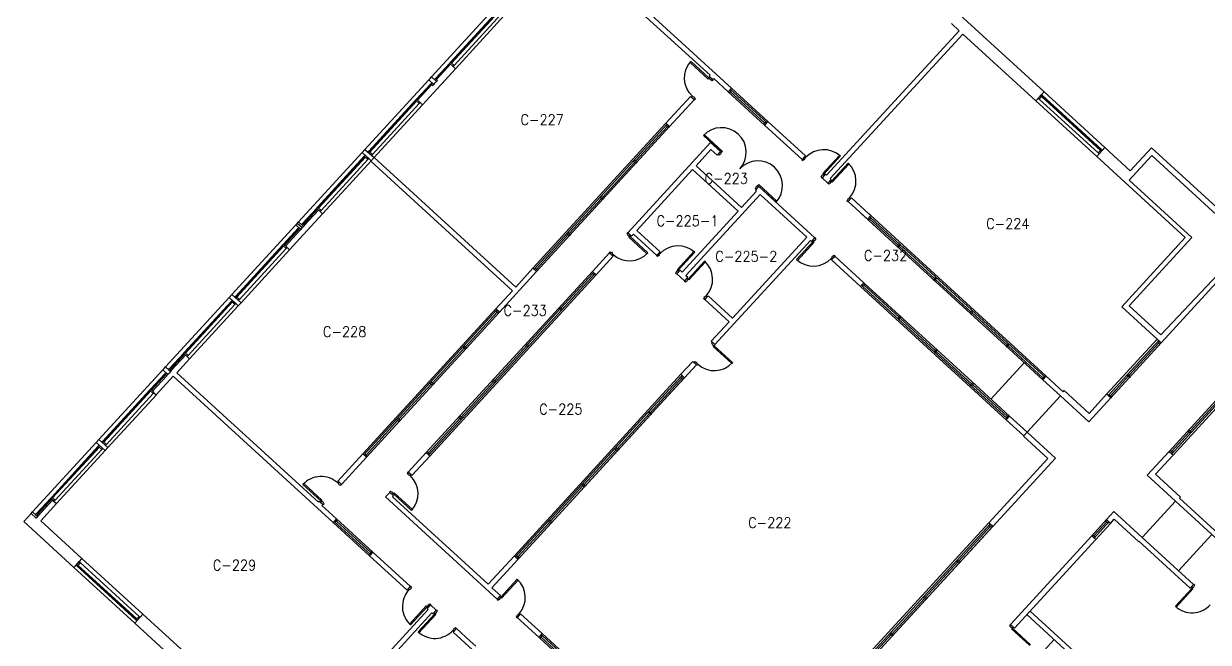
# Model space of a CAD drawing. Header units: inches. Extents: x 0 to 15110, y -1099 to 7181.
# Drawn here: x 3198 to 4931, y 4184 to 5090 of the extents above; entities that cross this region are included whole.
import ezdxf
from ezdxf.enums import TextEntityAlignment as Align

# ---------------------------------------------------------------- set-up
doc = ezdxf.new("R2010")
doc.units = ezdxf.units.IN
doc.header["$LTSCALE"] = 48
doc.header["$MEASUREMENT"] = 0
doc.layers.get('0').update_dxf_attribs({"linetype": 'CONTINUOUS'})
for name, color, linetype in [('A-DOOR', 5, 'CONTINUOUS'), ('A-FLOR-STRS', 4, 'CONTINUOUS'), ('A-GLAZ', 1, 'CONTINUOUS'), ('A-GLAZ-DETL', 5, 'CONTINUOUS'), ('A-WALL', 7, 'CONTINUOUS'), ('A-WALL-SILL', 3, 'CONTINUOUS'), ('SP-RMNO', 7, 'CONTINUOUS'), ('SP-ROOM', 7, 'CONTINUOUS'), ('SP-ROOMF', 7, 'CONTINUOUS')]:
    doc.layers.add(name, color=color, linetype=linetype)
doc.layers.get('0').off()
doc.layers.get('SP-ROOM').off()
doc.layers.get('SP-ROOMF').off()
doc.styles.add('ROMANS', font='ROMANS', dxfattribs={"width": 0.78})

# ---------------------------------------------------------------- blocks, each defined once
blk = doc.blocks.new('FMGRM1')
at = {"style": 'ROMANS', "width": 0.9}
for tag, p in [('DATA1', (0, -0.284)), ('DATA2', (0, -0.443)), ('DATA3', (0, -0.602)), ('DATA4', (0, -0.762)), ('DATA5', (0, -0.921))]:
    blk.add_attdef(tag, text='', height=0.117, dxfattribs=at).set_placement(p, align=Align.CENTER)
at = {"layer": 'SP-RMNO', "style": 'ROMANS', "width": 0.9}
blk.add_attdef('RMNUMB', text='', height=0.16, dxfattribs=at).set_placement((0, 0), align=Align.MIDDLE)

msp = doc.modelspace()

# ---------------------------------------------------------------- linework, layer by layer
at = {"layer": 'A-DOOR', "linetype": 'Continuous'}
for p, q in [((4174.6, 5034.3), (4173.4, 5033)), ((4173.4, 5033), (4199.9, 5008.7)), ((4201.1, 5010), (4174.6, 5034.3)), ((4199.9, 5008.7), (4201.1, 5010)), ((4201.1, 5010), (4202.5, 5011.5)), ((4202.6, 5008.7), (4201.1, 5010)), ((4202.1, 5008.2), (4202.6, 5008.7)), ((4203.5, 5007), (4202.1, 5008.2)), ((4202.5, 5011.5), (4206.7, 5007.6)), ((4203.9, 5007.4), (4203.5, 5007)), ((4205.4, 5006.1), (4203.9, 5007.4)), ((4206.7, 5007.6), (4205.4, 5006.1)), ((4176.8, 4983.5), (4175.5, 4982)), ((4175.5, 4982), (4179.7, 4978.1)), ((4178.2, 4982.2), (4176.8, 4983.5)), ((4178.7, 4982.6), (4178.2, 4982.2)), ((4180, 4981.3), (4178.7, 4982.6)), ((4179.6, 4980.9), (4180, 4981.3)), ((4181, 4979.6), (4179.6, 4980.9)), ((4179.7, 4978.1), (4181, 4979.6)), ((4192.9, 4925.8), (4194.1, 4927.1)), ((4219.4, 4901.5), (4192.9, 4925.8)), ((4194.1, 4927.1), (4220.6, 4902.8)), ((4218, 4902.8), (4214.1, 4898.6)), ((4214.1, 4898.6), (4215.6, 4897.3)), ((4215.6, 4897.3), (4216.9, 4898.7)), ((4216.9, 4898.7), (4217.3, 4898.3)), ((4217.3, 4898.3), (4218.6, 4899.6)), ((4219.4, 4901.5), (4218, 4902.8)), ((4218.1, 4900.1), (4219.4, 4901.5)), ((4218.6, 4899.6), (4218.1, 4900.1)), ((4220.6, 4902.8), (4219.4, 4901.5)), ((4340.7, 4894.8), (4336.8, 4890.6)), ((4336.8, 4890.6), (4338.3, 4889.3)), ((4338.3, 4889.3), (4339.6, 4890.7)), ((4339.6, 4890.7), (4340, 4890.3)), ((4340, 4890.3), (4341.3, 4891.6)), ((4342.2, 4893.5), (4340.7, 4894.8)), ((4340.8, 4892.1), (4342.2, 4893.5)), ((4341.3, 4891.6), (4340.8, 4892.1)), ((4391.7, 4896.9), (4367.4, 4870.4)), ((4368.7, 4869.2), (4393, 4895.7)), ((4393, 4895.7), (4391.7, 4896.9)), ((4367.4, 4870.4), (4368.7, 4869.2)), ((4379.9, 4858.9), (4404.3, 4885.4)), ((4405.5, 4884.2), (4381.2, 4857.7)), ((4404.3, 4885.4), (4405.5, 4884.2)), ((4271.2, 4851.4), (4272.5, 4852.9)), ((4273.7, 4854.1), (4272.5, 4852.9)), ((4272.5, 4852.9), (4299.1, 4828.5)), ((4272.5, 4852.9), (4274, 4851.5)), ((4300.3, 4829.8), (4273.7, 4854.1)), ((4364.8, 4864.9), (4366.1, 4866.4)), ((4366.3, 4863.6), (4364.8, 4864.9)), ((4365.7, 4866.8), (4366.9, 4868.2)), ((4366.1, 4866.4), (4365.7, 4866.8)), ((4370.2, 4867.8), (4366.3, 4863.6)), ((4366.9, 4868.2), (4367.4, 4867.7)), ((4367.4, 4867.7), (4368.7, 4869.2)), ((4368.7, 4869.2), (4370.2, 4867.8)), ((4378.5, 4860.2), (4374.6, 4856)), ((4374.6, 4856), (4376.1, 4854.6)), ((4376.1, 4854.6), (4377.4, 4856.1)), ((4377.4, 4856.1), (4377.8, 4855.6)), ((4377.8, 4855.6), (4379.1, 4857)), ((4379.9, 4858.9), (4378.5, 4860.2)), ((4378.6, 4857.4), (4379.9, 4858.9)), ((4379.1, 4857), (4378.6, 4857.4)), ((4381.2, 4857.7), (4379.9, 4858.9)), ((4268.6, 4848.6), (4270, 4850)), ((4270.1, 4847.3), (4268.6, 4848.6)), ((4269.5, 4850.5), (4270.8, 4851.8)), ((4270, 4850), (4269.5, 4850.5)), ((4274, 4851.5), (4270.1, 4847.3)), ((4270.8, 4851.8), (4271.2, 4851.4)), ((4299.1, 4828.5), (4300.3, 4829.8)), ((4402.6, 4830.3), (4403.9, 4831.7)), ((4404.1, 4829), (4402.6, 4830.3)), ((4403.4, 4832.2), (4404.7, 4833.5)), ((4403.9, 4831.7), (4403.4, 4832.2)), ((4408, 4833.2), (4404.1, 4829)), ((4404.7, 4833.5), (4405.2, 4833.1)), ((4405.2, 4833.1), (4406.5, 4834.5)), ((4406.5, 4834.5), (4408, 4833.2)), ((4082, 4783.8), (4080.6, 4782.4)), ((4086.2, 4780), (4082, 4783.8)), ((4080.6, 4782.4), (4082, 4781.1)), ((4082, 4781.1), (4081.6, 4780.6)), ((4081.6, 4780.6), (4083, 4779.3)), ((4083, 4779.3), (4083.4, 4779.8)), ((4083.4, 4779.8), (4084.9, 4778.5)), ((4083.7, 4777.2), (4084.9, 4778.5)), ((4110.2, 4752.9), (4083.7, 4777.2)), ((4084.9, 4778.5), (4086.2, 4780)), ((4084.9, 4778.5), (4111.4, 4754.2)), ((4353.4, 4770.9), (4329.1, 4744.4)), ((4330.4, 4743.2), (4354.7, 4769.7)), ((4352, 4772.3), (4355.8, 4776.5)), ((4353.4, 4770.9), (4352, 4772.3)), ((4354.7, 4772.3), (4353.4, 4770.9)), ((4354.7, 4769.7), (4353.4, 4770.9)), ((4355.2, 4771.9), (4354.7, 4772.3)), ((4356.5, 4773.3), (4355.2, 4771.9)), ((4355.8, 4776.5), (4357.3, 4775.2)), ((4357.3, 4775.2), (4356, 4773.7)), ((4356, 4773.7), (4356.5, 4773.3)), ((4054.9, 4754.3), (4056.3, 4755.8)), ((4059.2, 4750.5), (4054.9, 4754.3)), ((4056.3, 4755.8), (4057.7, 4754.5)), ((4057.7, 4754.5), (4058.1, 4755)), ((4058.1, 4755), (4059.5, 4753.7)), ((4059.5, 4753.7), (4059.1, 4753.2)), ((4059.1, 4753.2), (4060.5, 4751.9)), ((4060.5, 4751.9), (4059.2, 4750.5)), ((4111.4, 4754.2), (4110.2, 4752.9)), ((4128, 4754.3), (4124.1, 4750.1)), ((4124.1, 4750.1), (4125.6, 4748.7)), ((4125.6, 4748.7), (4126.9, 4750.2)), ((4126.9, 4750.2), (4127.4, 4749.8)), ((4127.4, 4749.8), (4128.6, 4751.1)), ((4129.5, 4753), (4128, 4754.3)), ((4128.2, 4751.6), (4129.5, 4753)), ((4128.6, 4751.1), (4128.2, 4751.6)), ((4179.1, 4756.4), (4154.7, 4729.8)), ((4156, 4728.7), (4180.3, 4755.2)), ((4180.3, 4755.2), (4179.1, 4756.4)), ((4381.3, 4748), (4380, 4746.6)), ((4382.1, 4749.8), (4380.8, 4748.4)), ((4380.8, 4748.4), (4381.3, 4748)), ((4381.4, 4745.2), (4385.3, 4749.5)), ((4382.5, 4749.4), (4382.1, 4749.8)), ((4383.9, 4750.8), (4382.5, 4749.4)), ((4385.3, 4749.5), (4383.9, 4750.8)), ((4170.2, 4715.7), (4194.5, 4742.2)), ((4195.8, 4741), (4171.5, 4714.5)), ((4194.5, 4742.2), (4195.8, 4741)), ((4329.1, 4744.4), (4330.4, 4743.2)), ((4380, 4746.6), (4381.4, 4745.2)), ((4152.1, 4724.4), (4153.4, 4725.9)), ((4153.6, 4723.1), (4152.1, 4724.4)), ((4153, 4726.3), (4154.3, 4727.7)), ((4153.4, 4725.9), (4153, 4726.3)), ((4157.5, 4727.3), (4153.6, 4723.1)), ((4154.3, 4727.7), (4154.7, 4727.2)), ((4154.7, 4729.8), (4156, 4728.7)), ((4154.7, 4727.2), (4156, 4728.7)), ((4156, 4728.7), (4157.5, 4727.3)), ((4168.8, 4717), (4164.9, 4712.8)), ((4168.1, 4712.4), (4169.4, 4713.8)), ((4170.2, 4715.7), (4168.8, 4717)), ((4168.9, 4714.2), (4170.2, 4715.7)), ((4169.4, 4713.8), (4168.9, 4714.2)), ((4171.5, 4714.5), (4170.2, 4715.7)), ((4164.9, 4712.8), (4166.3, 4711.4)), ((4166.3, 4711.4), (4167.7, 4712.9)), ((4167.7, 4712.9), (4168.1, 4712.4)), ((4192.9, 4687.1), (4194.2, 4688.5)), ((4194.4, 4685.8), (4192.9, 4687.1)), ((4193.7, 4689), (4195, 4690.3)), ((4194.2, 4688.5), (4193.7, 4689)), ((4198.2, 4690), (4194.4, 4685.8)), ((4195, 4690.3), (4195.5, 4689.9)), ((4195.5, 4689.9), (4196.8, 4691.4)), ((4196.8, 4691.4), (4198.2, 4690)), ((4205.9, 4623.2), (4204.5, 4621.7)), ((4204.5, 4621.7), (4205.9, 4620.4)), ((4205.9, 4620.4), (4205.5, 4619.9)), ((4205.5, 4619.9), (4206.9, 4618.7)), ((4210.1, 4619.3), (4205.9, 4623.2)), ((4206.9, 4618.7), (4207.3, 4619.1)), ((4207.3, 4619.1), (4208.7, 4617.8)), ((4207.6, 4616.5), (4208.7, 4617.8)), ((4234.1, 4592.2), (4207.6, 4616.5)), ((4208.7, 4617.8), (4210.1, 4619.3)), ((4208.7, 4617.8), (4235.3, 4593.5)), ((4178.8, 4593.7), (4180.2, 4595.2)), ((4183.1, 4589.8), (4178.8, 4593.7)), ((4180.2, 4595.2), (4181.6, 4593.9)), ((4181.6, 4593.9), (4182, 4594.3)), ((4182, 4594.3), (4183.4, 4593.1)), ((4183.4, 4593.1), (4183, 4592.6)), ((4183, 4592.6), (4184.4, 4591.3)), ((4235.3, 4593.5), (4234.1, 4592.2)), ((4184.4, 4591.3), (4183.1, 4589.8)), ((3657.9, 4417.3), (3659.3, 4418.7)), ((3659.3, 4418.7), (3663.5, 4414.9)), ((3760.7, 4433.3), (3759.4, 4431.8)), ((3759.4, 4431.8), (3760.8, 4430.5)), ((3760.8, 4430.5), (3760.4, 4430)), ((3760.4, 4430), (3761.8, 4428.8)), ((3765, 4429.4), (3760.7, 4433.3)), ((3761.8, 4428.8), (3762.2, 4429.2)), ((3762.2, 4429.2), (3763.6, 4427.9)), ((3763.6, 4427.9), (3765, 4429.4)), ((3607, 4415.1), (3608.2, 4416.3)), ((3633.6, 4390.7), (3607, 4415.1)), ((3608.2, 4416.3), (3634.8, 4392)), ((3659.3, 4416), (3657.9, 4417.3)), ((3658.9, 4415.5), (3659.3, 4416)), ((3660.3, 4414.2), (3658.9, 4415.5)), ((3660.7, 4414.7), (3660.3, 4414.2)), ((3662.1, 4413.4), (3660.7, 4414.7)), ((3663.5, 4414.9), (3662.1, 4413.4)), ((3733.7, 4403.8), (3735, 4405.2)), ((3737.9, 4399.9), (3733.7, 4403.8)), ((3735, 4405.2), (3736.5, 4403.9)), ((3736.5, 4403.9), (3736.9, 4404.4)), ((3736.9, 4404.4), (3738.3, 4403.1)), ((3738.3, 4403.1), (3737.9, 4402.7)), ((3737.9, 4402.7), (3739.3, 4401.4)), ((3740.5, 4402.7), (3739.3, 4401.4)), ((3767, 4378.3), (3740.5, 4402.7)), ((3633.6, 4390.7), (3632.2, 4389.3)), ((3632.2, 4389.3), (3636.5, 4385.4)), ((3634.8, 4392), (3633.6, 4390.7)), ((3635, 4389.4), (3633.6, 4390.7)), ((3635.4, 4389.9), (3635, 4389.4)), ((3636.8, 4388.6), (3635.4, 4389.9)), ((3636.4, 4388.2), (3636.8, 4388.6)), ((3637.8, 4386.8), (3636.4, 4388.2)), ((3636.5, 4385.4), (3637.8, 4386.8)), ((3739.3, 4401.4), (3737.9, 4399.9)), ((3739.3, 4401.4), (3765.8, 4377)), ((3765.8, 4377), (3767, 4378.3)), ((3760.5, 4261.7), (3764.4, 4265.9)), ((3764.4, 4265.9), (3765.9, 4264.6)), ((3765.9, 4264.6), (3764.6, 4263.2)), ((3764.6, 4263.2), (3765, 4262.7)), ((3896.1, 4249.7), (3920.5, 4276.2)), ((3921.7, 4275), (3897.4, 4248.5)), ((3920.5, 4276.2), (3921.7, 4275)), ((4907.5, 4263.2), (4883.2, 4236.7)), ((4906, 4264.6), (4909.9, 4268.8)), ((4907.5, 4263.2), (4906, 4264.6)), ((4908.8, 4264.6), (4907.5, 4263.2)), ((4908.8, 4262), (4907.5, 4263.2)), ((4909.3, 4264.2), (4908.8, 4264.6)), ((4910.5, 4265.6), (4909.3, 4264.2)), ((4909.9, 4268.8), (4911.4, 4267.5)), ((4911.4, 4267.5), (4910.1, 4266)), ((4910.1, 4266), (4910.5, 4265.6)), ((3762, 4260.4), (3760.5, 4261.7)), ((3763.3, 4261.8), (3762, 4260.4)), ((3763.8, 4261.4), (3763.3, 4261.8)), ((3765, 4262.7), (3763.8, 4261.4)), ((3894.7, 4251), (3890.8, 4246.8)), ((3890.8, 4246.8), (3892.3, 4245.4)), ((3892.3, 4245.4), (3893.6, 4246.9)), ((3893.6, 4246.9), (3894, 4246.4)), ((3894, 4246.4), (3895.3, 4247.8)), ((3896.1, 4249.7), (3894.7, 4251)), ((3894.8, 4248.2), (3896.1, 4249.7)), ((3895.3, 4247.8), (3894.8, 4248.2)), ((3897.4, 4248.5), (3896.1, 4249.7)), ((4884.5, 4235.5), (4908.8, 4262)), ((3762.9, 4210.7), (3787.2, 4237.2)), ((3788.5, 4236), (3764.2, 4209.5)), ((3787.2, 4237.2), (3788.5, 4236)), ((3789.8, 4237.5), (3788.5, 4236)), ((3788.5, 4236), (3790, 4234.7)), ((3790.6, 4239.3), (3789.4, 4237.9)), ((3789.4, 4237.9), (3789.8, 4237.5)), ((3790, 4234.7), (3793.9, 4238.9)), ((3791.1, 4238.8), (3790.6, 4239.3)), ((3792.4, 4240.3), (3791.1, 4238.8)), ((3793.9, 4238.9), (3792.4, 4240.3)), ((3798.3, 4227.1), (3802.2, 4231.3)), ((3802.8, 4228.1), (3801.5, 4226.7)), ((3802.2, 4231.3), (3803.7, 4230)), ((3803.7, 4230), (3802.3, 4228.5)), ((3802.3, 4228.5), (3802.8, 4228.1)), ((4883.2, 4236.7), (4884.5, 4235.5)), ((3799.8, 4225.7), (3775.5, 4199.2)), ((3776.7, 4198), (3801.1, 4224.5)), ((3799.8, 4225.7), (3798.3, 4227.1)), ((3801.1, 4227.2), (3799.8, 4225.7)), ((3801.1, 4224.5), (3799.8, 4225.7)), ((3801.5, 4226.7), (3801.1, 4227.2)), ((3918.8, 4221.1), (3920.1, 4222.5)), ((3920.3, 4219.8), (3918.8, 4221.1)), ((3919.6, 4223), (3920.9, 4224.3)), ((3920.1, 4222.5), (3919.6, 4223)), ((3924.2, 4224), (3920.3, 4219.8)), ((3920.9, 4224.3), (3921.4, 4223.9)), ((3921.4, 4223.9), (3922.7, 4225.3)), ((3922.7, 4225.3), (3924.2, 4224)), ((3764.2, 4209.5), (3762.9, 4210.7)), ((3775.5, 4199.2), (3776.7, 4198)), ((3827.6, 4202.8), (3826.3, 4201.4)), ((3826.3, 4201.4), (3827.8, 4200.1)), ((3828.4, 4204.6), (3827.2, 4203.3)), ((3827.2, 4203.3), (3827.6, 4202.8)), ((3827.8, 4200.1), (3831.7, 4204.3)), ((3828.9, 4204.2), (3828.4, 4204.6)), ((3830.2, 4205.6), (3828.9, 4204.2)), ((3831.7, 4204.3), (3830.2, 4205.6)), ((4641.8, 4210.1), (4640.5, 4208.6)), ((4640.5, 4208.6), (4641.9, 4207.3)), ((4641.9, 4207.3), (4641.5, 4206.9)), ((4641.5, 4206.9), (4642.9, 4205.6)), ((4646.1, 4206.2), (4641.8, 4210.1)), ((4642.9, 4205.6), (4643.3, 4206.1)), ((4643.3, 4206.1), (4644.7, 4204.8)), ((4643.5, 4203.5), (4644.7, 4204.8)), ((4670.1, 4179.1), (4643.5, 4203.5)), ((4644.7, 4204.8), (4646.1, 4206.2)), ((4644.7, 4204.8), (4671.3, 4180.4))]:
    msp.add_line(p, q, dxfattribs=at)
for centre in [(4219.4, 4901.5), (4272.5, 4852.9)]:
    msp.add_arc(centre, 36, 317.5, 137.5, dxfattribs=at)
at = {"layer": 'A-DOOR', "linetype": 'Continuous', "extrusion": (0, 0, -1)}
for centre, major_axis in [((4201.1, 5010), (-25.5, 25.5)), ((4156, 4728.7), (25.5, 25.5))]:
    msp.add_ellipse(centre, major_axis=major_axis, ratio=1, start_param=4.668756, end_param=6.239552, dxfattribs=at)
at = {"layer": 'A-DOOR', "linetype": 'Continuous'}
for centre, major_axis, start_param, end_param in [((4368.7, 4869.2), (-25.5, 25.5), -1.527163, 0.043633), ((4379.9, 4858.9), (-25.5, 25.5), 3.185226, 4.756022), ((4084.9, 4778.5), (-25.5, 25.5), 1.61443, 3.185226), ((4170.2, 4715.7), (-25.5, 25.5), 3.185226, 4.756022), ((4353.4, 4770.9), (25.5, 25.5), 3.185226, 4.756022), ((4208.7, 4617.8), (-25.5, 25.5), 1.61443, 3.185226), ((3633.6, 4390.7), (25.5, 25.5), 0.043633, 1.61443), ((3739.3, 4401.4), (-25.5, 25.5), 3.185226, 4.756022), ((3896.1, 4249.7), (-25.5, 25.5), 3.185226, 4.756022), ((3788.5, 4236), (-25.5, 25.5), 0.043633, 1.61443), ((4907.5, 4263.2), (-25.5, 25.5), 1.614429, 3.185226), ((3799.8, 4225.7), (-25.5, 25.5), 1.614429, 3.185226)]:
    msp.add_ellipse(centre, major_axis=major_axis, ratio=1, start_param=start_param, end_param=end_param, dxfattribs=at)
at = {"layer": 'A-FLOR-STRS', "linetype": 'Continuous'}
for p, q in [((4661.9, 4593.2), (4613.3, 4540.1)), ((4715, 4544.6), (4666.3, 4491.5)), ((4834.4, 4337.4), (4883.1, 4390.5)), ((4887.5, 4288.8), (4936.2, 4341.9)), ((4705.6, 4187.9), (4595.7, 4068))]:
    msp.add_line(p, q, dxfattribs=at)
at = {"layer": 'A-GLAZ', "linetype": 'Continuous'}
for p, q in [((3891.3, 5108.1), (3822.8, 5033.4)), ((3823.6, 5032.7), (3892, 5107.4)), ((3824.3, 5032), (3892.8, 5106.7)), ((3896.5, 5103.4), (3828, 5028.6)), ((3821.7, 5032.1), (3800.8, 5009.3)), ((3801.5, 5008.6), (3822.2, 5031.2)), ((3802.2, 5007.9), (3823, 5030.5)), ((3773.1, 4979.1), (3794, 5001.9)), ((3794.8, 5001.2), (3773.8, 4978.4)), ((3795.5, 5000.6), (3774.6, 4977.7)), ((4285.7, 4944.8), (4232.3, 4993.6)), ((3703.5, 4903.1), (3771.7, 4977.6)), ((3772.5, 4976.9), (3704.2, 4902.4)), ((3773.2, 4976.2), (3705, 4901.8)), ((4232.1, 4990.4), (4282.5, 4944.3)), ((4684.1, 4979.3), (4770.2, 4900.5)), ((4773.6, 4904.1), (4687.5, 4983)), ((4774.2, 4904.9), (4688.2, 4983.8)), ((4688.8, 4984.5), (4774.9, 4905.6)), ((3708.7, 4898.4), (3776.9, 4972.9)), ((3945.1, 4730.1), (4139.6, 4942.4)), ((4093.5, 4888.4), (4140.1, 4939.3)), ((3696.7, 4895.7), (3628.3, 4821)), ((3629, 4820.4), (3697.5, 4895.1)), ((3629.8, 4819.7), (3698.2, 4894.4)), ((3701.9, 4891), (3633.4, 4816.3)), ((4044.9, 4835.3), (4092.2, 4886.9)), ((3627.1, 4819.8), (3606.2, 4797)), ((3606.9, 4796.3), (3627.7, 4818.9)), ((3607.7, 4795.6), (3628.4, 4818.2)), ((3996.3, 4782.3), (4043.5, 4833.9)), ((4477.8, 4765.3), (4435.8, 4803.8)), ((4437.5, 4805.6), (4486.1, 4761.1)), ((3578.5, 4766.7), (3599.4, 4789.6)), ((3600.2, 4788.9), (3579.2, 4766)), ((3600.9, 4788.2), (3580, 4765.4)), ((3948.3, 4729.9), (3994.9, 4780.8)), ((3508.9, 4690.8), (3577.2, 4765.2)), ((3577.9, 4764.6), (3509.7, 4690.1)), ((3578.6, 4763.9), (3510.4, 4689.4)), ((3514.1, 4686.1), (3582.3, 4760.5)), ((4530.9, 4716.6), (4479.3, 4763.9)), ((4643.2, 4617.2), (4484.7, 4762.4)), ((3790.9, 4458.2), (4034.1, 4723.6)), ((3984.3, 4673), (4030.9, 4723.8)), ((4584, 4668), (4532.4, 4715.3)), ((4587.8, 4556.7), (4425.6, 4705.3)), ((4478.9, 4659.9), (4427.3, 4707.2)), ((3502.2, 4683.4), (3433.7, 4608.7)), ((3434.4, 4608), (3502.9, 4682.7)), ((3435.2, 4607.4), (3503.6, 4682.1)), ((3507.3, 4678.7), (3438.9, 4604)), ((3696, 4458.3), (3890.6, 4670.6)), ((3844.5, 4616.6), (3891.1, 4667.5)), ((3935.6, 4619.9), (3982.9, 4671.5)), ((4585.4, 4666.7), (4637.1, 4619.4)), ((4531.9, 4611.2), (4480.3, 4658.5)), ((3795.8, 4563.5), (3843.1, 4615.1)), ((3887, 4566.9), (3934.3, 4618.4)), ((4533.4, 4609.9), (4585, 4562.6)), ((4638.5, 4618), (4689.4, 4571.4)), ((4692.6, 4571.9), (4643.2, 4617.2)), ((4784.8, 4545.2), (4858.8, 4626)), ((4815.4, 4574.9), (4859.3, 4622.8)), ((3432.6, 4607.5), (3411.6, 4584.6)), ((3412.4, 4583.9), (3433.1, 4606.6)), ((3413.1, 4583.3), (3433.8, 4605.9)), ((3383.9, 4554.4), (3404.9, 4577.2)), ((3405.6, 4576.6), (3384.7, 4553.7)), ((3406.4, 4575.9), (3385.4, 4553)), ((4161.5, 4574.8), (4114.1, 4523)), ((3747.2, 4510.4), (3794.5, 4562)), ((3838.3, 4513.7), (3885.7, 4565.4)), ((4113.3, 4522.2), (4160.1, 4573.3)), ((4162, 4571.6), (4115.1, 4520.5)), ((4586.5, 4561.2), (4637.4, 4514.6)), ((4788, 4545), (4814, 4573.4)), ((3314.3, 4478.4), (3382.6, 4552.9)), ((3383.3, 4552.2), (3315.1, 4477.8)), ((3384.1, 4551.6), (3315.8, 4477.1)), ((3319.5, 4473.7), (3387.7, 4548.2)), ((4637.2, 4511.4), (4587.8, 4556.7)), ((4877.7, 4460.1), (4951.7, 4540.9)), ((4904.6, 4493.1), (4948.5, 4541.1)), ((3699.2, 4458.1), (3745.8, 4509)), ((3790.4, 4461.4), (3837, 4512.2)), ((4111.9, 4520.7), (3918.1, 4309.1)), ((3918.1, 4309.1), (4110.7, 4519.4)), ((4066.5, 4467.4), (4113.8, 4519)), ((4877.2, 4463.3), (4903.2, 4491.7)), ((3307.6, 4471.1), (3239.4, 4396.6)), ((3240.1, 4395.9), (3308.3, 4470.4)), ((3240.8, 4395.3), (3309.1, 4469.7)), ((3312.8, 4466.3), (3244.5, 4391.9)), ((4017.9, 4414.3), (4065.1, 4465.9)), ((3969.2, 4361.2), (4016.5, 4412.8)), ((3238, 4395.1), (3217.1, 4372.3)), ((3217.8, 4371.6), (3238.7, 4394.5)), ((3218.5, 4370.9), (3239.5, 4393.8)), ((3706, 4312.2), (3652.7, 4361)), ((3655.8, 4361.5), (3706.2, 4315.4)), ((3921.2, 4308.9), (3967.9, 4359.8)), ((4321.6, 4039.7), (4612.3, 4357)), ((4566.2, 4303), (4612.8, 4353.8)), ((4763.9, 4339.7), (4782.8, 4360.3)), ((4786, 4360.1), (4764.4, 4336.5)), ((3367.3, 4221.9), (3281.2, 4300.8)), ((4517.3, 4249.6), (4564.6, 4301.2)), ((3362.5, 4216.8), (3276.5, 4295.6)), ((3277.1, 4296.4), (3363.2, 4217.5)), ((3277.8, 4297.1), (3363.9, 4218.2)), ((4468.7, 4196.5), (4516, 4248.2)), ((4118.9, 4045), (3956.7, 4193.7)), ((4420, 4143.5), (4467.3, 4195.1)), ((4006.6, 4144.5), (3955, 4191.8))]:
    msp.add_line(p, q, dxfattribs=at)
at = {"layer": 'A-GLAZ-DETL', "linetype": 'Continuous'}
for p, q in [((3822.8, 5033.4), (3821.5, 5031.9)), ((3821.5, 5031.9), (3826.7, 5027.2)), ((3828, 5028.6), (3822.8, 5033.4)), ((3826.7, 5027.2), (3828, 5028.6)), ((3799.4, 5007.8), (3800.8, 5009.3)), ((3800.8, 5009.3), (3803.7, 5006.6)), ((3795.4, 5003.4), (3794, 5001.9)), ((3794, 5001.9), (3797, 4999.2)), ((3798.3, 5000.7), (3795.4, 5003.4)), ((3797, 4999.2), (3798.3, 5000.7)), ((3802.4, 5005.1), (3799.4, 5007.8)), ((3803.7, 5006.6), (3802.4, 5005.1)), ((4229, 4989.9), (4232.3, 4993.6)), ((4233.8, 4992.3), (4230.4, 4988.6)), ((4232.3, 4993.6), (4233.8, 4992.3)), ((3771.7, 4977.6), (3773.1, 4979.1)), ((3776.9, 4972.9), (3771.7, 4977.6)), ((3773.1, 4979.1), (3778.2, 4974.3)), ((3778.2, 4974.3), (3776.9, 4972.9)), ((4230.4, 4988.6), (4229, 4989.9)), ((4682.6, 4980.7), (4687.4, 4985.8)), ((4684.1, 4979.3), (4682.6, 4980.7)), ((4688.8, 4984.5), (4684.1, 4979.3)), ((4687.4, 4985.8), (4688.8, 4984.5)), ((4139.6, 4942.4), (4138.3, 4941)), ((4138.3, 4941), (4142, 4937.6)), ((4143.3, 4939.1), (4139.6, 4942.4)), ((4142, 4937.6), (4143.3, 4939.1)), ((4280.8, 4942.4), (4284.2, 4946.1)), ((4282.3, 4941.1), (4280.8, 4942.4)), ((4285.7, 4944.8), (4282.3, 4941.1)), ((4284.2, 4946.1), (4285.7, 4944.8)), ((4770.2, 4900.5), (4774.9, 4905.6)), ((4776.4, 4904.3), (4771.7, 4899.1)), ((4774.9, 4905.6), (4776.4, 4904.3)), ((3698.1, 4897.2), (3696.7, 4895.7)), ((3696.7, 4895.7), (3701.9, 4891)), ((3703.2, 4892.5), (3698.1, 4897.2)), ((3701.9, 4891), (3703.2, 4892.5)), ((3702.1, 4901.6), (3703.5, 4903.1)), ((3707.3, 4896.9), (3702.1, 4901.6)), ((3703.5, 4903.1), (3708.7, 4898.4)), ((3708.7, 4898.4), (3707.3, 4896.9)), ((4091.7, 4890.1), (4090.3, 4888.6)), ((4090.3, 4888.6), (4094, 4885.2)), ((4095.4, 4886.7), (4091.7, 4890.1)), ((4094, 4885.2), (4095.4, 4886.7)), ((4771.7, 4899.1), (4770.2, 4900.5)), ((4043, 4837), (4041.7, 4835.5)), ((4041.7, 4835.5), (4045.4, 4832.2)), ((4046.7, 4833.6), (4043, 4837)), ((3628.3, 4821), (3626.9, 4819.6)), ((3626.9, 4819.6), (3632.1, 4814.8)), ((3633.4, 4816.3), (3628.3, 4821)), ((4045.4, 4832.2), (4046.7, 4833.6)), ((3632.1, 4814.8), (3633.4, 4816.3)), ((4432.6, 4803.3), (4436, 4807)), ((4434.1, 4802), (4432.6, 4803.3)), ((4437.5, 4805.6), (4434.1, 4802)), ((4436, 4807), (4437.5, 4805.6)), ((3600.8, 4791.1), (3599.4, 4789.6)), ((3599.4, 4789.6), (3602.4, 4786.9)), ((3603.7, 4788.4), (3600.8, 4791.1)), ((3602.4, 4786.9), (3603.7, 4788.4)), ((3604.9, 4795.5), (3606.2, 4797)), ((3607.8, 4792.8), (3604.9, 4795.5)), ((3606.2, 4797), (3609.2, 4794.2)), ((3609.2, 4794.2), (3607.8, 4792.8)), ((3994.5, 4784), (3993.1, 4782.5)), ((3998.1, 4780.6), (3994.5, 4784)), ((3577.2, 4765.2), (3578.5, 4766.7)), ((3578.5, 4766.7), (3583.7, 4762)), ((3993.1, 4782.5), (3996.8, 4779.1)), ((3996.8, 4779.1), (3998.1, 4780.6)), ((4479.5, 4767.1), (4476.1, 4763.4)), ((4477.6, 4762.1), (4481, 4765.8)), ((4481, 4765.8), (4479.5, 4767.1)), ((3582.3, 4760.5), (3577.2, 4765.2)), ((3583.7, 4762), (3582.3, 4760.5)), ((4476.1, 4763.4), (4477.6, 4762.1)), ((3946.4, 4731.6), (3945.1, 4730.1)), ((3950.1, 4728.2), (3946.4, 4731.6)), ((3945.1, 4730.1), (3948.8, 4726.7)), ((3948.8, 4726.7), (3950.1, 4728.2)), ((4030.4, 4727), (4029, 4725.5)), ((4029, 4725.5), (4032.7, 4722.1)), ((4034.1, 4723.6), (4030.4, 4727)), ((4032.7, 4722.1), (4034.1, 4723.6)), ((4532.6, 4718.5), (4529.2, 4714.8)), ((4529.2, 4714.8), (4530.7, 4713.5)), ((4530.7, 4713.5), (4534.1, 4717.1)), ((4534.1, 4717.1), (4532.6, 4718.5)), ((4427.5, 4710.4), (4424.1, 4706.7)), ((4424.1, 4706.7), (4425.6, 4705.3)), ((4425.6, 4705.3), (4428.9, 4709)), ((4428.9, 4709), (4427.5, 4710.4)), ((3503.5, 4684.9), (3502.2, 4683.4)), ((3502.2, 4683.4), (3507.3, 4678.7)), ((3508.7, 4680.2), (3503.5, 4684.9)), ((3507.3, 4678.7), (3508.7, 4680.2)), ((3507.6, 4689.3), (3508.9, 4690.8)), ((3512.7, 4684.6), (3507.6, 4689.3)), ((3508.9, 4690.8), (3514.1, 4686.1)), ((3514.1, 4686.1), (3512.7, 4684.6)), ((3890.6, 4670.6), (3889.2, 4669.2)), ((3889.2, 4669.2), (3892.9, 4665.8)), ((3894.3, 4667.3), (3890.6, 4670.6)), ((3892.9, 4665.8), (3894.3, 4667.3)), ((3982.4, 4674.7), (3981.1, 4673.2)), ((3981.1, 4673.2), (3984.8, 4669.8)), ((3986.1, 4671.3), (3982.4, 4674.7)), ((3984.8, 4669.8), (3986.1, 4671.3)), ((4480.6, 4661.7), (4477.2, 4658)), ((4482, 4660.4), (4480.6, 4661.7)), ((4585.7, 4669.9), (4582.3, 4666.2)), ((4582.3, 4666.2), (4583.8, 4664.8)), ((4583.8, 4664.8), (4587.1, 4668.5)), ((4587.1, 4668.5), (4585.7, 4669.9)), ((4477.2, 4658), (4478.7, 4656.7)), ((4478.7, 4656.7), (4482, 4660.4)), ((3842.6, 4618.3), (3841.3, 4616.8)), ((3841.3, 4616.8), (3845, 4613.4)), ((3846.3, 4614.9), (3842.6, 4618.3)), ((3845, 4613.4), (3846.3, 4614.9)), ((3933.8, 4621.6), (3932.4, 4620.1)), ((3932.4, 4620.1), (3936.1, 4616.7)), ((3937.5, 4618.2), (3933.8, 4621.6)), ((3936.1, 4616.7), (3937.5, 4618.2)), ((4533.6, 4613.1), (4530.3, 4609.4)), ((4530.3, 4609.4), (4531.7, 4608)), ((4531.7, 4608), (4535.1, 4611.7)), ((4535.1, 4611.7), (4533.6, 4613.1)), ((4638.7, 4621.2), (4635.4, 4617.5)), ((4635.4, 4617.5), (4636.8, 4616.2)), ((4636.8, 4616.2), (4640.2, 4619.9)), ((4640.2, 4619.9), (4638.7, 4621.2)), ((4857.4, 4624.5), (4858.8, 4626)), ((4861.1, 4621.1), (4857.4, 4624.5)), ((4858.8, 4626), (4862.5, 4622.6)), ((4862.5, 4622.6), (4861.1, 4621.1)), ((3433.7, 4608.7), (3432.4, 4607.2)), ((3432.4, 4607.2), (3437.5, 4602.5)), ((3438.9, 4604), (3433.7, 4608.7)), ((3437.5, 4602.5), (3438.9, 4604)), ((3406.2, 4578.7), (3404.9, 4577.2)), ((3404.9, 4577.2), (3407.8, 4574.5)), ((3409.2, 4576), (3406.2, 4578.7)), ((3407.8, 4574.5), (3409.2, 4576)), ((3410.3, 4583.1), (3411.6, 4584.6)), ((3413.2, 4580.4), (3410.3, 4583.1)), ((3411.6, 4584.6), (3414.6, 4581.9)), ((3414.6, 4581.9), (3413.2, 4580.4)), ((4812.2, 4575.1), (4813.5, 4576.6)), ((4815.8, 4571.7), (4812.2, 4575.1)), ((4813.5, 4576.6), (4817.2, 4573.2)), ((3794, 4565.2), (3792.6, 4563.7)), ((3792.6, 4563.7), (3796.3, 4560.4)), ((3797.7, 4561.8), (3794, 4565.2)), ((3796.3, 4560.4), (3797.7, 4561.8)), ((3885.2, 4568.5), (3883.8, 4567.1)), ((3883.8, 4567.1), (3887.5, 4563.7)), ((3888.9, 4565.2), (3885.2, 4568.5)), ((3887.5, 4563.7), (3888.9, 4565.2)), ((4586.7, 4564.4), (4583.3, 4560.7)), ((4583.3, 4560.7), (4584.8, 4559.4)), ((4584.8, 4559.4), (4588.2, 4563.1)), ((4588.2, 4563.1), (4586.7, 4564.4)), ((4691.1, 4573.2), (4687.7, 4569.6)), ((4687.7, 4569.6), (4689.2, 4568.2)), ((4689.2, 4568.2), (4692.6, 4571.9)), ((4692.6, 4571.9), (4691.1, 4573.2)), ((4817.2, 4573.2), (4815.8, 4571.7)), ((3382.6, 4552.9), (3383.9, 4554.4)), ((3387.7, 4548.2), (3382.6, 4552.9)), ((3383.9, 4554.4), (3389.1, 4549.7)), ((3389.1, 4549.7), (3387.7, 4548.2)), ((4784.8, 4545.2), (4786.2, 4546.7)), ((4788.5, 4541.9), (4784.8, 4545.2)), ((4786.2, 4546.7), (4789.8, 4543.3)), ((4789.8, 4543.3), (4788.5, 4541.9)), ((3745.3, 4512.1), (3744, 4510.7)), ((3744, 4510.7), (3747.7, 4507.3)), ((3749, 4508.7), (3745.3, 4512.1)), ((3747.7, 4507.3), (3749, 4508.7)), ((3836.5, 4515.4), (3835.1, 4513.9)), ((3835.1, 4513.9), (3838.8, 4510.5)), ((3840.2, 4512), (3836.5, 4515.4)), ((3838.8, 4510.5), (3840.2, 4512)), ((4639.1, 4516.5), (4635.7, 4512.8)), ((4635.7, 4512.8), (4637.2, 4511.4)), ((4637.2, 4511.4), (4640.5, 4515.1)), ((4640.5, 4515.1), (4639.1, 4516.5)), ((3308.9, 4472.5), (3307.6, 4471.1)), ((3307.6, 4471.1), (3312.8, 4466.3)), ((3314.1, 4467.8), (3308.9, 4472.5)), ((3313, 4477), (3314.3, 4478.4)), ((3318.2, 4472.2), (3313, 4477)), ((3314.3, 4478.4), (3319.5, 4473.7)), ((3319.5, 4473.7), (3318.2, 4472.2)), ((3312.8, 4466.3), (3314.1, 4467.8)), ((3697.4, 4459.8), (3696, 4458.3)), ((3701.1, 4456.4), (3697.4, 4459.8)), ((3699.7, 4454.9), (3701.1, 4456.4)), ((3788.5, 4463.1), (3787.2, 4461.6)), ((3787.2, 4461.6), (3790.9, 4458.2)), ((3792.2, 4459.7), (3788.5, 4463.1)), ((3790.9, 4458.2), (3792.2, 4459.7)), ((3239.4, 4396.6), (3238, 4395.1)), ((3238, 4395.1), (3243.2, 4390.4)), ((3244.5, 4391.9), (3239.4, 4396.6)), ((3243.2, 4390.4), (3244.5, 4391.9)), ((3215.7, 4370.8), (3217.1, 4372.3)), ((3218.7, 4368.1), (3215.7, 4370.8)), ((3217.1, 4372.3), (3220, 4369.6)), ((3220, 4369.6), (3218.7, 4368.1)), ((3656.1, 4364.7), (3652.7, 4361)), ((3652.7, 4361), (3654.2, 4359.7)), ((3654.2, 4359.7), (3657.5, 4363.4)), ((3657.5, 4363.4), (3656.1, 4364.7)), ((4612.3, 4357), (4610.9, 4355.5)), ((4610.9, 4355.5), (4614.6, 4352.1)), ((4616, 4353.6), (4612.3, 4357)), ((4614.6, 4352.1), (4616, 4353.6)), ((4782.4, 4363.5), (4781, 4362)), ((4781, 4362), (4784.7, 4358.6)), ((4786, 4360.1), (4782.4, 4363.5)), ((4784.7, 4358.6), (4786, 4360.1)), ((4762.1, 4341.4), (4760.7, 4339.9)), ((4760.7, 4339.9), (4764.4, 4336.5)), ((4765.8, 4338), (4762.1, 4341.4)), ((4764.4, 4336.5), (4765.8, 4338)), ((3707.9, 4317.2), (3704.5, 4313.5)), ((3706, 4312.2), (3709.4, 4315.9)), ((3709.4, 4315.9), (3707.9, 4317.2)), ((3275, 4297), (3279.7, 4302.2)), ((3281.2, 4300.8), (3276.5, 4295.6)), ((3279.7, 4302.2), (3281.2, 4300.8)), ((3704.5, 4313.5), (3706, 4312.2)), ((4564.1, 4304.4), (4562.8, 4302.9)), ((4562.8, 4302.9), (4566.4, 4299.5)), ((4567.8, 4301), (4564.1, 4304.4)), ((4566.4, 4299.5), (4567.8, 4301)), ((3276.5, 4295.6), (3275, 4297)), ((4515.5, 4251.3), (4514.1, 4249.8)), ((4514.1, 4249.8), (4517.8, 4246.5)), ((4519.1, 4247.9), (4515.5, 4251.3)), ((4517.8, 4246.5), (4519.1, 4247.9)), ((3362.5, 4216.8), (3367.3, 4221.9)), ((3364, 4215.4), (3362.5, 4216.8)), ((3368.7, 4220.6), (3364, 4215.4)), ((3367.3, 4221.9), (3368.7, 4220.6)), ((3951.9, 4191.3), (3955.2, 4195)), ((3956.7, 4193.7), (3953.3, 4190)), ((3955.2, 4195), (3956.7, 4193.7)), ((4466.8, 4198.2), (4465.5, 4196.8)), ((4465.5, 4196.8), (4469.2, 4193.4)), ((4470.5, 4194.9), (4466.8, 4198.2)), ((4469.2, 4193.4), (4470.5, 4194.9)), ((3953.3, 4190), (3951.9, 4191.3))]:
    msp.add_line(p, q, dxfattribs=at)
at = {"layer": 'A-GLAZ-DETL', "color": 4, "linetype": 'Continuous'}
for p, q in [((4902.7, 4494.8), (4901.4, 4493.4)), ((4901.4, 4493.4), (4905.1, 4490)), ((4906.4, 4491.5), (4902.7, 4494.8)), ((4905.1, 4490), (4906.4, 4491.5)), ((4875.4, 4465), (4874, 4463.5)), ((4874, 4463.5), (4877.7, 4460.1)), ((4879, 4461.6), (4875.4, 4465)), ((4877.7, 4460.1), (4879, 4461.6))]:
    msp.add_line(p, q, dxfattribs=at)
at = {"layer": 'A-WALL', "linetype": 'Continuous'}
for p, q in [((4233.9, 4995.3), (4000.3, 5209.3)), ((4202.4, 5014.2), (4006.2, 5194.1)), ((4691, 4989.8), (4567.6, 5102.8)), ((4372.9, 4867.8), (4566.9, 5079.5)), ((4566.9, 5079.5), (4555.7, 5089.8)), ((4378.3, 4863), (4572.2, 5074.6)), ((4679, 4976.8), (4572.2, 5074.6)), ((3826.7, 5027.2), (3830.3, 5023.8)), ((3793, 5009.7), (3790.9, 5007.4)), ((3793, 5009.7), (3795, 5011.9)), ((3795, 5011.9), (3802.4, 5005.1)), ((4202.4, 5014.2), (4201.1, 5012.7)), ((4206.4, 5007.8), (4201.1, 5012.7)), ((4207.8, 5009.3), (4206.4, 5007.8)), ((4207.8, 5009.3), (4229, 4989.9)), ((3790.9, 5007.4), (3798.3, 5000.7)), ((3798.3, 5000.7), (3800.3, 5002.9)), ((3802.4, 5005.1), (3800.3, 5002.9)), ((4229, 4989.9), (4233.9, 4995.3)), ((3778.2, 4974.3), (3781.9, 4971)), ((4138, 4944), (4174, 4983.3)), ((4143.3, 4939.1), (4179.4, 4978.4)), ((4174, 4983.3), (4179.4, 4978.4)), ((4679, 4976.8), (4691, 4989.8)), ((4679, 4976.8), (4691, 4989.8)), ((4679, 4976.8), (4691, 4989.8)), ((4143.3, 4939.1), (4138, 4944)), ((4287.2, 4946.4), (4282.3, 4941.1)), ((4337, 4890.9), (4282.3, 4941.1)), ((4341.9, 4896.2), (4287.2, 4946.4)), ((3693.7, 4901.3), (3697.7, 4905.7)), ((3697.7, 4905.7), (3711, 4893.6)), ((4082.2, 4783.6), (4203.3, 4915.7)), ((4181.9, 4881.6), (4203.8, 4905.5)), ((4217.7, 4902.6), (4203.3, 4915.7)), ((4212.8, 4897.2), (4203.8, 4905.5)), ((4768.1, 4895.2), (4780, 4908.2)), ((4768.1, 4895.2), (4780, 4908.2)), ((4768.1, 4895.2), (4780, 4908.2)), ((4817.2, 4874.1), (4780, 4908.2)), ((4817.2, 4874.1), (4848.2, 4908)), ((4948.9, 4815.8), (4848.2, 4908)), ((3706.9, 4889.1), (3693.7, 4901.3)), ((3706.3, 4888.4), (3711.2, 4893.8)), ((3913.3, 4698.7), (3706.3, 4888.4)), ((3711, 4893.6), (3706.9, 4889.1)), ((3918.2, 4704.1), (3711.2, 4893.8)), ((4212.8, 4897.2), (4217.7, 4902.6)), ((4337, 4890.9), (4341.9, 4896.2)), ((4897.6, 4776.5), (4768.1, 4895.2)), ((4815.6, 4860.6), (4848.7, 4896.7)), ((4943.5, 4809.9), (4848.7, 4896.7)), ((4177, 4876.3), (4095.2, 4787)), ((4243.6, 4815.3), (4177, 4876.3)), ((4248.5, 4820.7), (4181.9, 4881.6)), ((4366.5, 4863.9), (4371.4, 4869.2)), ((4366.5, 4863.9), (4374.8, 4856.3)), ((4371.4, 4869.2), (4372.9, 4867.8)), ((4374.8, 4856.3), (4379.7, 4861.6)), ((4378.3, 4863), (4379.7, 4861.6)), ((4907.3, 4776.6), (4815.6, 4860.6)), ((4817.7, 4862.8), (4823.1, 4868.7)), ((4167.1, 4721.1), (4275.7, 4839.6)), ((4248.5, 4820.7), (4270.3, 4844.5)), ((4268.9, 4845.9), (4273.7, 4851.2)), ((4270.3, 4844.5), (4268.9, 4845.9)), ((4355.6, 4776.2), (4273.7, 4851.2)), ((4343.9, 4777.1), (4275.7, 4839.6)), ((4404.1, 4829), (4409.2, 4834.6)), ((4432.6, 4803.3), (4404.3, 4829.2)), ((4435.3, 4810.7), (4409.2, 4834.6)), ((3629.9, 4816.9), (3608.9, 4794)), ((3632.1, 4814.8), (3635.7, 4811.5)), ((4161.7, 4726), (4243.6, 4815.3)), ((4424.4, 4810.8), (4432.6, 4803.3)), ((4432.6, 4803.3), (4437.5, 4808.7)), ((4437.5, 4808.7), (4435.3, 4810.7)), ((3581.5, 4764), (3602.4, 4786.9)), ((3598.4, 4797.3), (3596.4, 4795.1)), ((3596.4, 4795.1), (3603.7, 4788.4)), ((3598.4, 4797.3), (3600.4, 4799.5)), ((3605.8, 4790.6), (3598.4, 4797.3)), ((3605.8, 4790.6), (3598.4, 4797.3)), ((3600.4, 4799.5), (3607.8, 4792.8)), ((3603.7, 4788.4), (3605.8, 4790.6)), ((3607.8, 4792.8), (3605.8, 4790.6)), ((4082.2, 4783.6), (4087.6, 4778.7)), ((4095.2, 4787), (4129.3, 4755.7)), ((4087.6, 4778.7), (4090.3, 4781.6)), ((4090.3, 4781.6), (4124.4, 4750.4)), ((4209.5, 4619.8), (4349.2, 4772.2)), ((4235.3, 4658.6), (4343.9, 4777.1)), ((4350.7, 4770.9), (4349.2, 4772.2)), ((4350.7, 4770.9), (4355.6, 4776.2)), ((4805, 4675.3), (4897.6, 4776.5)), ((4815.5, 4676.5), (4907.3, 4776.6)), ((4862.5, 4622.6), (4998.1, 4770.7)), ((3583.7, 4762), (3587.3, 4758.6)), ((4030.4, 4727), (4055.2, 4754.1)), ((4035.7, 4722.1), (4060.6, 4749.2)), ((4055.2, 4754.1), (4060.6, 4749.2)), ((4124.4, 4750.4), (4129.3, 4755.7)), ((4385.1, 4749.2), (4380.2, 4743.9)), ((4427.5, 4710.4), (4385.1, 4749.2)), ((4862, 4633.9), (4976.6, 4756)), ((3918.2, 4704.1), (3943.4, 4731.6)), ((3948.8, 4726.7), (3943.4, 4731.6)), ((4422.6, 4705), (4380.2, 4743.9)), ((3894.3, 4667.3), (3948.8, 4726.7)), ((4035.7, 4722.1), (4030.4, 4727)), ((4153.9, 4723.4), (4158.8, 4728.7)), ((4153.9, 4723.4), (4165.1, 4713.1)), ((4158.8, 4728.7), (4161.7, 4726)), ((4165.1, 4713.1), (4170, 4718.4)), ((4167.1, 4721.1), (4170, 4718.4)), ((3888.9, 4672.2), (3913.3, 4698.7)), ((4422.6, 4705), (4427.5, 4710.4)), ((3499.1, 4688.9), (3503.1, 4693.4)), ((3512.3, 4676.8), (3499.1, 4688.9)), ((3503.1, 4693.4), (3516.4, 4681.2)), ((3516.4, 4681.2), (3512.3, 4676.8)), ((4194.6, 4686), (4199.5, 4691.4)), ((4194.6, 4686), (4230.4, 4653.3)), ((4199.5, 4691.4), (4235.3, 4658.6)), ((3888.9, 4672.2), (3894.3, 4667.3)), ((4805, 4675.3), (4856.6, 4628)), ((4815.5, 4676.5), (4862, 4633.9)), ((4204.2, 4624.7), (4230.4, 4653.3)), ((4862.5, 4622.6), (4856.6, 4628)), ((4862.5, 4622.6), (4873.3, 4634.4)), ((4209.5, 4619.8), (4204.2, 4624.7)), ((4788.5, 4541.9), (4862.5, 4622.6)), ((3435.3, 4604.5), (3414.4, 4581.7)), ((3441.2, 4599.1), (3422.5, 4578.7)), ((3437.5, 4602.5), (3441.2, 4599.1)), ((4159.8, 4576.3), (4177.2, 4595.2)), ((4182.5, 4590.3), (4177.2, 4595.2)), ((3403.8, 4585), (3401.8, 4582.8)), ((3401.8, 4582.8), (3409.2, 4576)), ((3403.8, 4585), (3405.9, 4587.2)), ((3405.9, 4587.2), (3413.2, 4580.4)), ((3409.2, 4576), (3411.2, 4578.2)), ((3413.2, 4580.4), (3411.2, 4578.2)), ((3629.5, 4389), (3422.5, 4578.7)), ((4165.2, 4571.4), (4159.8, 4576.3)), ((4160.1, 4573.3), (4161.5, 4574.8)), ((4161.5, 4574.8), (4165.2, 4571.4)), ((4165.2, 4571.4), (4182.5, 4590.3)), ((3386.9, 4551.7), (3407.6, 4574.3)), ((3392.3, 4546.3), (3417.3, 4573.6)), ((3417.3, 4573.6), (3651.2, 4359.4)), ((4117, 4518.8), (4163.8, 4569.9)), ((4163.8, 4569.9), (4160.1, 4573.3)), ((4165.2, 4571.4), (4163.8, 4569.9)), ((4689.2, 4568.2), (4694.1, 4573.5)), ((4689.2, 4568.2), (4715, 4544.6)), ((4694.1, 4573.5), (4718.8, 4550.9)), ((3388.9, 4549.4), (3392.3, 4546.3)), ((4756.3, 4506.7), (4715, 4544.6)), ((4718.8, 4550.9), (4720.3, 4552.6)), ((4756.8, 4519.1), (4720.3, 4552.6)), ((4788.7, 4542.1), (4756.3, 4506.7)), ((4782.6, 4547.3), (4756.8, 4519.1)), ((4788.5, 4541.9), (4782.6, 4547.3)), ((4874, 4463.5), (4948, 4544.2)), ((4115.6, 4517.3), (3921.7, 4305.7)), ((4111.9, 4520.7), (4113.3, 4522.2)), ((4115.6, 4517.3), (4111.9, 4520.7)), ((4113.3, 4522.2), (4117, 4518.8)), ((4117, 4518.8), (4115.6, 4517.3)), ((4635.6, 4509.8), (4640.5, 4515.1)), ((4635.6, 4509.8), (4661.5, 4486.1)), ((4640.5, 4515.1), (4666.3, 4491.5)), ((4666.3, 4491.5), (4660.9, 4485.6)), ((4707.6, 4453.6), (4666.3, 4491.5)), ((3304.5, 4476.6), (3308.6, 4481)), ((3317.5, 4464.7), (3304.5, 4476.6)), ((3308.6, 4481), (3321.6, 4469.1)), ((4696.3, 4453.1), (4660.9, 4485.6)), ((3321.6, 4469.1), (3317.5, 4464.7)), ((3694.4, 4459.8), (3657.9, 4420)), ((3699.7, 4454.9), (3663.2, 4415.1)), ((3699.7, 4454.9), (3694.4, 4459.8)), ((3787.2, 4461.6), (3761, 4433)), ((3792.5, 4456.7), (3766.4, 4428.2)), ((3792.5, 4456.7), (3787.2, 4461.6)), ((4064.7, 4469.1), (4063.3, 4467.6)), ((4063.3, 4467.6), (4067, 4464.2)), ((4068.3, 4465.7), (4064.7, 4469.1)), ((4067, 4464.2), (4068.3, 4465.7)), ((4707.6, 4453.6), (4616, 4353.6)), ((4841.8, 4428.4), (4874, 4463.5)), ((4879.9, 4458.1), (4854.1, 4430)), ((4874, 4463.5), (4879.9, 4458.1)), ((4610.1, 4359), (4696.3, 4453.1)), ((3657.9, 4420), (3663.2, 4415.1)), ((3761, 4433), (3766.4, 4428.2)), ((4841.8, 4428.4), (4883.1, 4390.5)), ((4854.1, 4430), (4890.6, 4396.5)), ((3734, 4403.5), (3727.7, 4396.7)), ((3739.3, 4398.6), (3734, 4403.5)), ((4016, 4416), (4014.7, 4414.5)), ((4014.7, 4414.5), (4018.3, 4411.2)), ((4019.7, 4412.6), (4016, 4416)), ((4018.3, 4411.2), (4019.7, 4412.6)), ((3240.7, 4392.2), (3219.8, 4369.3)), ((3246.4, 4387), (3223.4, 4361.9)), ((3240.7, 4392.2), (3246.4, 4387)), ((3629.5, 4389), (3630.9, 4390.5)), ((3636.2, 4385.6), (3630.9, 4390.5)), ((3636.2, 4385.6), (3632.5, 4389)), ((3634.8, 4384.1), (3636.2, 4385.6)), ((3634.8, 4384.1), (3656.1, 4364.7)), ((3891, 4247.1), (3727.7, 4396.7)), ((3739.3, 4398.6), (3738, 4397.1)), ((3878.1, 4268.8), (3738, 4397.1)), ((4883.1, 4390.5), (4958.3, 4321.6)), ((4889.1, 4394.9), (4890.6, 4396.5)), ((4889.1, 4394.9), (4963.2, 4327)), ((3209.3, 4372.6), (3198.5, 4360.9)), ((3209.3, 4372.6), (3211.3, 4374.9)), ((3216.6, 4365.9), (3209.3, 4372.6)), ((3211.3, 4374.9), (3218.7, 4368.1)), ((3218.7, 4368.1), (3216.6, 4365.9)), ((4782.4, 4363.5), (4793.2, 4375.3)), ((4793.2, 4375.3), (4834.4, 4337.4)), ((3198.5, 4360.9), (3271.8, 4293.6)), ((3223.4, 4361.9), (3283.7, 4306.6)), ((3656.1, 4364.7), (3651.2, 4359.4)), ((3967.4, 4362.9), (3966, 4361.5)), ((3966, 4361.5), (3969.7, 4358.1)), ((3971.1, 4359.5), (3967.4, 4362.9)), ((3969.7, 4358.1), (3971.1, 4359.5)), ((4616, 4353.6), (4610.1, 4359)), ((4782.4, 4363.5), (4788.3, 4358.1)), ((4788.3, 4358.1), (4793.7, 4364)), ((4793.7, 4364), (4829, 4331.5)), ((4641.8, 4210.1), (4760.7, 4339.9)), ((4647.7, 4204.7), (4766.6, 4334.5)), ((4766.6, 4334.5), (4760.7, 4339.9)), ((4829, 4331.5), (4829.6, 4332.1)), ((4829.6, 4332.1), (4904.8, 4263.2)), ((4834.4, 4337.4), (4909.7, 4268.5)), ((3704.5, 4310.5), (3709.4, 4315.9)), ((3764.1, 4265.7), (3709.4, 4315.9)), ((3283.7, 4306.6), (3271.8, 4293.6)), ((3283.7, 4306.6), (3271.8, 4293.6)), ((3271.9, 4293.6), (3283.8, 4306.6)), ((3759.2, 4260.3), (3704.5, 4310.5)), ((3878.1, 4268.8), (3916.4, 4310.6)), ((3883.4, 4263.9), (3921.7, 4305.7)), ((3921.7, 4305.7), (3916.4, 4310.6)), ((3919.4, 4310.6), (3918.1, 4309.1)), ((3918.1, 4309.1), (3921.7, 4305.7)), ((3923.1, 4307.2), (3919.4, 4310.6)), ((3921.7, 4305.7), (3923.1, 4307.2)), ((3764.1, 4265.7), (3759.2, 4260.3)), ((3895.9, 4252.4), (3883.4, 4263.9)), ((4909.7, 4268.5), (4904.8, 4263.2)), ((3895.9, 4252.4), (3891, 4247.1)), ((3790.2, 4231.9), (3596.2, 4020.3)), ((3793.6, 4238.6), (3788.7, 4233.3)), ((3788.7, 4233.3), (3790.2, 4231.9)), ((3793.6, 4238.6), (3801.9, 4231)), ((3801.9, 4231), (3797, 4225.7)), ((4670.6, 4229.7), (4908.4, 4011.8)), ((3372.7, 4225), (3360.8, 4212.1)), ((3372.7, 4225), (3360.8, 4212.1)), ((3360.8, 4212.1), (3422.2, 4155.8)), ((3360.9, 4212), (3372.8, 4225)), ((3372.7, 4225), (3434.1, 4168.8)), ((3795.6, 4227.1), (3601.4, 4015.1)), ((3795.6, 4227.1), (3797, 4225.7)), ((3925.4, 4225.4), (3920.5, 4220)), ((3951.9, 4191.3), (3920.5, 4220)), ((3956.8, 4196.7), (3925.4, 4225.4)), ((4665.7, 4224.4), (4669.1, 4228.1)), ((4665.7, 4224.4), (4896.7, 4012.7)), ((3826.5, 4198.7), (3831.4, 4204)), ((3854.8, 4172.7), (3826.5, 4198.7)), ((3851.5, 4185.6), (3831.4, 4204)), ((3956.8, 4196.7), (3951.9, 4191.3)), ((4647.7, 4204.7), (4641.8, 4210.1)), ((3851.5, 4185.6), (3859.7, 4178.1))]:
    msp.add_line(p, q, dxfattribs=at)
at = {"layer": 'A-WALL-SILL', "linetype": 'Continuous'}
for p, q in [((3888.2, 5113.6), (3795, 5011.9)), ((3901.5, 5101.5), (3830.3, 5023.8)), ((3781.9, 4971), (3830.3, 5023.8)), ((3830.3, 5023.8), (3810.1, 5001.7)), ((3697.7, 4905.7), (3790.9, 5007.4)), ((4287.2, 4946.4), (4233.9, 4995.3)), ((4282.3, 4941.1), (4229, 4989.9)), ((4679, 4976.8), (4768.1, 4895.2)), ((4691, 4989.8), (4780, 4908.2)), ((3710.6, 4893.2), (3781.9, 4971)), ((3943.4, 4731.6), (4138, 4944)), ((3948.8, 4726.7), (4143.3, 4939.1)), ((3693.7, 4901.3), (3600.4, 4799.5)), ((3707.2, 4889.5), (3635.7, 4811.5)), ((3635.7, 4811.5), (3607.6, 4780.8)), ((4434.1, 4802), (4481.3, 4758.7)), ((4437.5, 4808.7), (4694.1, 4573.5)), ((3503.1, 4693.4), (3596.4, 4795.1)), ((3587.3, 4758.6), (3607.6, 4780.8)), ((3516.4, 4681.2), (3587.3, 4758.6)), ((4639.8, 4613.5), (4481.3, 4758.7)), ((3787.2, 4461.6), (4030.4, 4727)), ((3792.5, 4456.7), (4035.7, 4722.1)), ((4635.6, 4509.8), (4422.6, 4705)), ((4591.1, 4560.4), (4428.9, 4709)), ((3499.1, 4688.9), (3405.9, 4587.2)), ((3512.3, 4676.8), (3441.2, 4599.1)), ((3694.4, 4459.8), (3888.9, 4672.2)), ((3699.7, 4454.9), (3894.3, 4667.3)), ((4782.6, 4547.3), (4856.6, 4628)), ((4689.2, 4568.2), (4639.8, 4613.5)), ((4788.5, 4541.9), (4862.5, 4622.6)), ((3308.6, 4481), (3401.8, 4582.8)), ((4159.8, 4576.3), (3916.4, 4310.6)), ((4165.2, 4571.4), (4117.8, 4519.7)), ((4640.5, 4515.1), (4591.1, 4560.4)), ((3321.6, 4469.1), (3392.5, 4546.5)), ((4874, 4463.5), (4948, 4544.2)), ((4879.9, 4458.1), (4953.9, 4538.8)), ((3921.7, 4305.7), (4114.4, 4516)), ((3304.5, 4476.6), (3211.3, 4374.9)), ((3317.5, 4464.7), (3246.6, 4387.3)), ((3704.5, 4310.5), (3651.2, 4359.4)), ((3709.4, 4315.9), (3656.1, 4364.7)), ((4318, 4040.3), (4610.1, 4359)), ((4323.9, 4034.9), (4616, 4353.6)), ((4614.6, 4352.1), (4325.3, 4036.3)), ((4760.7, 4339.9), (4782.4, 4363.5)), ((4760.7, 4339.9), (4782.4, 4363.5)), ((4788.3, 4358.1), (4766.6, 4334.5)), ((3372.7, 4225), (3283.7, 4306.6)), ((3360.9, 4212), (3271.9, 4293.6)), ((4169.8, 4001.4), (3956.8, 4196.7)), ((4115.5, 4041.3), (3953.3, 4190))]:
    msp.add_line(p, q, dxfattribs=at)

# ---------------------------------------------------------------- block references
at = {"layer": 'SP-ROOM', "linetype": 'Continuous'}
ref = msp.add_blockref('FMGRM1', (3956.8, 4949.1), dxfattribs=dict(at, xscale=96, yscale=96, zscale=96))
ref.add_attrib('RMNUMB', 'C-227', dxfattribs={"layer": 'SP-RMNO', "height": 15.36, "style": 'ROMANS', "width": 0.9}).set_placement((3956.8, 4949.1), align=Align.MIDDLE)
ref = msp.add_blockref('FMGRM1', (4226.1, 4863.1), dxfattribs=dict(at, xscale=96, yscale=96, zscale=96))
ref.add_attrib('RMNUMB', 'C-223', dxfattribs={"layer": 'SP-RMNO', "height": 15.36, "style": 'ROMANS', "width": 0.9}).set_placement((4226.1, 4863.1), align=Align.MIDDLE)
ref = msp.add_blockref('FMGRM1', (4169.4, 4801.1), dxfattribs=dict(at, xscale=96, yscale=96, zscale=96))
ref.add_attrib('RMNUMB', 'C-225-1', dxfattribs={"layer": 'SP-RMNO', "height": 15.36, "style": 'ROMANS', "width": 0.9}).set_placement((4169.4, 4801.1), align=Align.MIDDLE)
ref = msp.add_blockref('FMGRM1', (4638, 4796.9), dxfattribs=dict(at, xscale=96, yscale=96, zscale=96))
ref.add_attrib('RMNUMB', 'C-224', dxfattribs={"layer": 'SP-RMNO', "height": 15.36, "style": 'ROMANS', "width": 0.9}).set_placement((4638, 4796.9), align=Align.MIDDLE)
ref = msp.add_blockref('FMGRM1', (4255.5, 4749.1), dxfattribs=dict(at, xscale=96, yscale=96, zscale=96))
ref.add_attrib('RMNUMB', 'C-225-2', dxfattribs={"layer": 'SP-RMNO', "height": 15.36, "style": 'ROMANS', "width": 0.9}).set_placement((4255.5, 4749.1), align=Align.MIDDLE)
ref = msp.add_blockref('FMGRM1', (3667.9, 4638.7), dxfattribs=dict(at, xscale=96, yscale=96, zscale=96))
ref.add_attrib('RMNUMB', 'C-228', dxfattribs={"layer": 'SP-RMNO', "height": 15.36, "style": 'ROMANS', "width": 0.9}).set_placement((3667.9, 4638.7), align=Align.MIDDLE)
ref = msp.add_blockref('FMGRM1', (3984.2, 4525.2), dxfattribs=dict(at, xscale=96, yscale=96, zscale=96))
ref.add_attrib('RMNUMB', 'C-225', dxfattribs={"layer": 'SP-RMNO', "height": 15.36, "style": 'ROMANS', "width": 0.9}).set_placement((3984.2, 4525.2), align=Align.MIDDLE)
ref = msp.add_blockref('FMGRM1', (4289.9, 4359.1), dxfattribs=dict(at, xscale=96, yscale=96, zscale=96))
ref.add_attrib('RMNUMB', 'C-222', dxfattribs={"layer": 'SP-RMNO', "height": 15.36, "style": 'ROMANS', "width": 0.9}).set_placement((4289.9, 4359.1), align=Align.MIDDLE)
ref = msp.add_blockref('FMGRM1', (3506.8, 4296.9), dxfattribs=dict(at, xscale=96, yscale=96, zscale=96))
ref.add_attrib('RMNUMB', 'C-229', dxfattribs={"layer": 'SP-RMNO', "height": 15.36, "style": 'ROMANS', "width": 0.9}).set_placement((3506.8, 4296.9), align=Align.MIDDLE)
at = {"layer": 'SP-ROOMF', "linetype": 'Continuous'}
ref = msp.add_blockref('FMGRM1', (4459.2, 4750.4), dxfattribs=dict(at, xscale=96, yscale=96, zscale=96))
ref.add_attrib('RMNUMB', 'C-232', dxfattribs={"layer": 'SP-RMNO', "height": 15.36, "style": 'ROMANS', "width": 0.9}).set_placement((4459.2, 4750.4), align=Align.MIDDLE)
ref = msp.add_blockref('FMGRM1', (3932, 4669.7), dxfattribs=dict(at, xscale=96, yscale=96, zscale=96))
ref.add_attrib('RMNUMB', 'C-233', dxfattribs={"layer": 'SP-RMNO', "height": 15.36, "style": 'ROMANS', "width": 0.9}).set_placement((3932, 4669.7), align=Align.MIDDLE)

doc.saveas('drawing.dxf')
